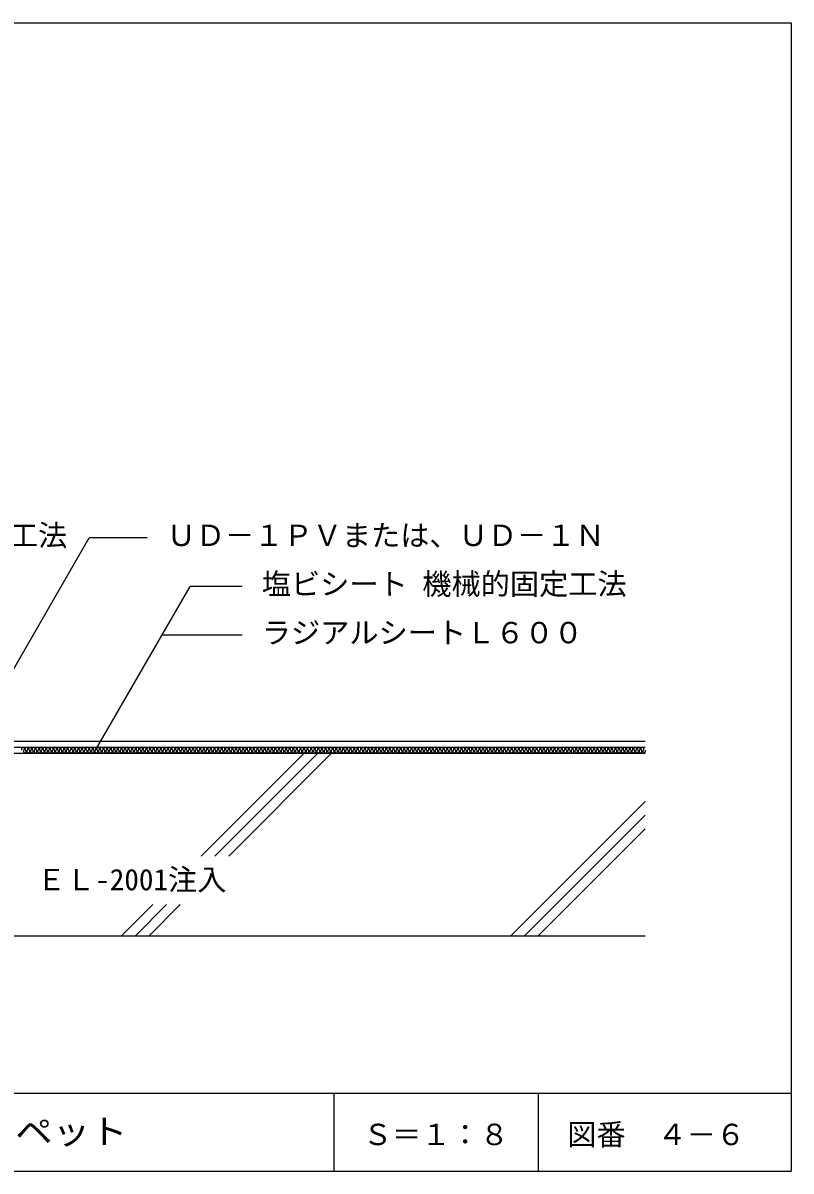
# Model space of a CAD drawing. Units: millimetres, scale not verified. Extents: x -615 to 665, y -971 to 997.
# Drawn here: x 34 to 665, y -971 to -27 of the extents above; entities that cross this region are included whole.
import ezdxf
from ezdxf.enums import TextEntityAlignment as Align

# ---------------------------------------------------------------- set-up
doc = ezdxf.new("R2010")
doc.units = ezdxf.units.MM
doc.header["$LTSCALE"] = 8
for name, color, linetype in [('4-2', 7, 'Continuous'), ('4-3', 3, 'Continuous'), ('4-4', 2, 'Continuous'), ('4-A', 7, 'Continuous'), ('4-D', 4, 'Continuous'), ('4-E', 4, 'Continuous'), ('F-2', 7, 'Continuous'), ('F-5', 6, 'Continuous'), ('F-7', 1, 'Continuous'), ('F-A', 7, 'Continuous')]:
    doc.layers.add(name, color=color, linetype=linetype)
doc.styles.add('HG丸ｺﾞｼｯｸM-PRO', font='')
doc.styles.add('ＭＳ ゴシック', font='')
doc.styles.get('HG丸ｺﾞｼｯｸM-PRO').set_extended_font_data('HG丸ｺﾞｼｯｸM-PRO')
doc.styles.get('ＭＳ ゴシック').set_extended_font_data('MS Gothic')

msp = doc.modelspace()

# ---------------------------------------------------------------- linework, layer by layer
at = {"layer": '4-2'}
for p, q in [((-308.536, -622.311), (545.295, -622.311)), ((-344.705, -627.311), (545.295, -627.311))]:
    msp.add_line(p, q, dxfattribs=at)
at = {"layer": '4-3'}
msp.add_line((-194.705, -777.311), (545.295, -777.311), dxfattribs=at)
at = {"layer": '4-4'}
msp.add_line((0.967, -617.311), (545.295, -617.311), dxfattribs=at)
at = {"layer": '4-A'}
for p, q in [((-9.134, -618.92), (88.271, -450.21)), ((135.902, -450.21), (88.271, -450.21)), ((93.431, -624.858), (171.17, -490.21)), ((214.074, -490.21), (171.17, -490.21)), ((214.074, -530.21), (148.075, -530.21))]:
    msp.add_line(p, q, dxfattribs=at)
at = {"layer": '4-D'}
for centre, start, end in [((33.705, -623.852), 307.52351, 232.47649), ((36.649, -623.852), 307.52351, 232.47649), ((39.593, -623.852), 307.52351, 232.47649), ((42.537, -623.852), 307.52351, 232.47649), ((45.481, -623.852), 307.52351, 232.47649), ((48.425, -623.852), 307.52351, 232.47649), ((51.369, -623.852), 307.52351, 232.47649), ((54.313, -623.852), 307.52351, 232.47649), ((57.257, -623.852), 307.52351, 232.47649), ((60.201, -623.852), 307.52351, 232.47649), ((63.144, -623.852), 307.52351, 232.47649), ((66.088, -623.852), 307.52351, 232.47649), ((69.032, -623.852), 307.52351, 232.47649), ((71.976, -623.852), 307.52351, 232.47649), ((74.92, -623.852), 307.52351, 232.47649), ((77.864, -623.852), 307.52351, 232.47649), ((80.808, -623.852), 307.52351, 232.47649), ((83.752, -623.852), 307.52351, 232.47649), ((86.696, -623.852), 307.52351, 232.47649), ((89.64, -623.852), 307.52351, 232.47649), ((92.584, -623.852), 307.52351, 232.47649), ((95.528, -623.852), 307.52351, 232.47649), ((98.472, -623.852), 307.52351, 232.47649), ((101.415, -623.852), 307.52351, 232.47649), ((104.359, -623.852), 307.52351, 232.47649), ((107.303, -623.852), 307.52351, 232.47649), ((110.247, -623.852), 307.52351, 232.47649), ((113.191, -623.852), 307.52351, 232.47649), ((116.135, -623.852), 307.52351, 232.47649), ((119.079, -623.852), 307.52351, 232.47649), ((122.023, -623.852), 307.52351, 232.47649), ((124.967, -623.852), 307.52351, 232.47649), ((127.911, -623.852), 307.52351, 232.47649), ((130.855, -623.852), 307.52351, 232.47649), ((133.799, -623.852), 307.52351, 232.47649), ((136.742, -623.852), 307.52351, 232.47649), ((139.686, -623.852), 307.52351, 232.47649), ((142.63, -623.852), 307.52351, 232.47649), ((145.574, -623.852), 307.52351, 232.47649), ((148.518, -623.852), 307.52351, 232.47649), ((151.462, -623.852), 307.52351, 232.47649), ((154.406, -623.852), 307.52351, 232.47649), ((157.35, -623.852), 307.52351, 232.47649), ((160.294, -623.852), 307.52351, 232.47649), ((163.238, -623.852), 307.52351, 232.47649), ((166.182, -623.852), 307.52351, 232.47649), ((169.126, -623.852), 307.52351, 232.47649), ((172.07, -623.852), 307.52351, 232.47649), ((175.013, -623.852), 307.52351, 232.47649), ((177.957, -623.852), 307.52351, 232.47649), ((180.901, -623.852), 307.52351, 232.47649), ((183.845, -623.852), 307.52351, 232.47649), ((186.789, -623.852), 307.52351, 232.47649), ((189.733, -623.852), 307.52351, 232.47649), ((192.677, -623.852), 307.52351, 232.47649), ((195.621, -623.852), 307.52351, 232.47649), ((198.565, -623.852), 307.52351, 232.47649), ((201.509, -623.852), 307.52351, 232.47649), ((204.453, -623.852), 307.52351, 232.47649), ((207.397, -623.852), 307.52351, 232.47649), ((210.34, -623.852), 307.52351, 232.47649), ((213.284, -623.852), 307.52351, 232.47649), ((216.228, -623.852), 307.52351, 232.47649), ((219.172, -623.852), 307.52351, 232.47649), ((222.116, -623.852), 307.52351, 232.47649), ((225.06, -623.852), 307.52351, 232.47649), ((228.004, -623.852), 307.52351, 232.47649), ((230.948, -623.852), 307.52351, 232.47649), ((233.892, -623.852), 307.52351, 232.47649), ((236.836, -623.852), 307.52351, 232.47649), ((239.78, -623.852), 307.52351, 232.47649), ((242.724, -623.852), 307.52351, 232.47649), ((245.668, -623.852), 307.52351, 232.47649), ((248.611, -623.852), 307.52351, 232.47649), ((251.555, -623.852), 307.52351, 232.47649), ((254.499, -623.852), 307.52351, 232.47649), ((257.443, -623.852), 307.52351, 232.47649), ((260.387, -623.852), 307.52351, 232.47649), ((263.331, -623.852), 307.52351, 232.47649), ((266.275, -623.852), 307.52351, 232.47649), ((269.219, -623.852), 307.52351, 232.47649), ((272.163, -623.852), 307.52351, 232.47649), ((275.107, -623.852), 307.52351, 232.47649), ((278.051, -623.852), 307.52351, 232.47649), ((280.995, -623.852), 307.52351, 232.47649), ((283.938, -623.852), 307.52351, 232.47649), ((286.882, -623.852), 307.52351, 232.47649), ((289.826, -623.852), 307.52351, 232.47649), ((292.77, -623.852), 307.52351, 232.47649), ((295.714, -623.852), 307.52351, 232.47649), ((298.658, -623.852), 307.52351, 232.47649), ((301.602, -623.852), 307.52351, 232.47649), ((304.546, -623.852), 307.52351, 232.47649), ((307.49, -623.852), 307.52351, 232.47649), ((310.434, -623.852), 307.52351, 232.47649), ((313.378, -623.852), 307.52351, 232.47649), ((316.322, -623.852), 307.52351, 232.47649), ((319.266, -623.852), 307.52351, 232.47649), ((322.209, -623.852), 307.52351, 232.47649), ((325.153, -623.852), 307.52351, 232.47649), ((328.097, -623.852), 307.52351, 232.47649), ((331.041, -623.852), 307.52351, 232.47649), ((333.985, -623.852), 307.52351, 232.47649), ((336.929, -623.852), 307.52351, 232.47649), ((339.873, -623.852), 307.52351, 232.47649), ((342.817, -623.852), 307.52351, 232.47649), ((345.761, -623.852), 307.52351, 232.47649), ((348.705, -623.852), 307.52351, 232.47649), ((351.649, -623.852), 307.52351, 232.47649), ((354.593, -623.852), 307.52351, 232.47649), ((357.536, -623.852), 307.52351, 232.47649), ((360.48, -623.852), 307.52351, 232.47649), ((363.424, -623.852), 307.52351, 232.47649), ((366.368, -623.852), 307.52351, 232.47649), ((369.312, -623.852), 307.52351, 232.47649), ((372.256, -623.852), 307.52351, 232.47649), ((375.2, -623.852), 307.52351, 232.47649), ((378.144, -623.852), 307.52351, 232.47649), ((381.088, -623.852), 307.52351, 232.47649), ((384.032, -623.852), 307.52351, 232.47649), ((386.976, -623.852), 307.52351, 232.47649), ((389.92, -623.852), 307.52351, 232.47649), ((392.864, -623.852), 307.52351, 232.47649), ((395.807, -623.852), 307.52351, 232.47649), ((398.751, -623.852), 307.52351, 232.47649), ((401.695, -623.852), 307.52351, 232.47649), ((404.639, -623.852), 307.52351, 232.47649), ((407.583, -623.852), 307.52351, 232.47649), ((410.527, -623.852), 307.52351, 232.47649), ((413.471, -623.852), 307.52351, 232.47649), ((416.415, -623.852), 307.52351, 232.47649), ((419.359, -623.852), 307.52351, 232.47649), ((422.303, -623.852), 307.52351, 232.47649), ((425.247, -623.852), 307.52351, 232.47649), ((428.191, -623.852), 307.52351, 232.47649), ((431.135, -623.852), 307.52351, 232.47649), ((434.078, -623.852), 307.52351, 232.47649), ((437.022, -623.852), 307.52351, 232.47649), ((439.966, -623.852), 307.52351, 232.47649), ((442.91, -623.852), 307.52351, 232.47649), ((445.854, -623.852), 307.52351, 232.47649), ((448.798, -623.852), 307.52351, 232.47649), ((451.742, -623.852), 307.52351, 232.47649), ((454.686, -623.852), 307.52351, 232.47649), ((457.63, -623.852), 307.52351, 232.47649), ((460.574, -623.852), 307.52351, 232.47649), ((463.518, -623.852), 307.52351, 232.47649), ((466.462, -623.852), 307.52351, 232.47649), ((469.405, -623.852), 307.52351, 232.47649), ((472.349, -623.852), 307.52351, 232.47649), ((475.293, -623.852), 307.52351, 232.47649), ((478.237, -623.852), 307.52351, 232.47649), ((481.181, -623.852), 307.52351, 232.47649), ((484.125, -623.852), 307.52351, 232.47649), ((487.069, -623.852), 307.52351, 232.47649), ((490.013, -623.852), 307.52351, 232.47649), ((492.957, -623.852), 307.52351, 232.47649), ((495.901, -623.852), 307.52351, 232.47649), ((498.845, -623.852), 307.52351, 232.47649), ((501.789, -623.852), 307.52351, 232.47649), ((504.733, -623.852), 307.52351, 232.47649), ((507.676, -623.852), 307.52351, 232.47649), ((510.62, -623.852), 307.52351, 232.47649), ((513.564, -623.852), 307.52351, 232.47649), ((516.508, -623.852), 307.52351, 232.47649), ((519.452, -623.852), 307.52351, 232.47649), ((522.396, -623.852), 307.52351, 232.47649), ((525.34, -623.852), 307.52351, 232.47649), ((528.284, -623.852), 307.52351, 232.47649), ((531.228, -623.852), 307.52351, 232.47649), ((534.172, -623.852), 307.52351, 232.47649), ((537.116, -623.852), 307.52351, 232.47649), ((540.06, -623.852), 307.52351, 232.47649), ((543.003, -623.852), 307.52351, 232.47649), ((35.177, -625.769), 127.52351, 52.47649), ((38.121, -625.769), 127.52351, 52.47649), ((41.065, -625.769), 127.52351, 52.47649), ((44.009, -625.769), 127.52351, 52.47649), ((46.953, -625.769), 127.52351, 52.47649), ((49.897, -625.769), 127.52351, 52.47649), ((52.841, -625.769), 127.52351, 52.47649), ((55.785, -625.769), 127.52351, 52.47649), ((58.729, -625.769), 127.52351, 52.47649), ((61.673, -625.769), 127.52351, 52.47649), ((64.616, -625.769), 127.52351, 52.47649), ((67.56, -625.769), 127.52351, 52.47649), ((70.504, -625.769), 127.52351, 52.47649), ((73.448, -625.769), 127.52351, 52.47649), ((76.392, -625.769), 127.52351, 52.47649), ((79.336, -625.769), 127.52351, 52.47649), ((82.28, -625.769), 127.52351, 52.47649), ((85.224, -625.769), 127.52351, 52.47649), ((88.168, -625.769), 127.52351, 52.47649), ((91.112, -625.769), 127.52351, 52.47649), ((94.056, -625.769), 127.52351, 52.47649), ((97, -625.769), 127.52351, 52.47649), ((99.943, -625.769), 127.52351, 52.47649), ((102.887, -625.769), 127.52351, 52.47649), ((105.831, -625.769), 127.52351, 52.47649), ((108.775, -625.769), 127.52351, 52.47649), ((111.719, -625.769), 127.52351, 52.47649), ((114.663, -625.769), 127.52351, 52.47649), ((117.607, -625.769), 127.52351, 52.47649), ((120.551, -625.769), 127.52351, 52.47649), ((123.495, -625.769), 127.52351, 52.47649), ((126.439, -625.769), 127.52351, 52.47649), ((129.383, -625.769), 127.52351, 52.47649), ((132.327, -625.769), 127.52351, 52.47649), ((135.271, -625.769), 127.52351, 52.47649), ((138.214, -625.769), 127.52351, 52.47649), ((141.158, -625.769), 127.52351, 52.47649), ((144.102, -625.769), 127.52351, 52.47649), ((147.046, -625.769), 127.52351, 52.47649), ((149.99, -625.769), 127.52351, 52.47649), ((152.934, -625.769), 127.52351, 52.47649), ((155.878, -625.769), 127.52351, 52.47649), ((158.822, -625.769), 127.52351, 52.47649), ((161.766, -625.769), 127.52351, 52.47649), ((164.71, -625.769), 127.52351, 52.47649), ((167.654, -625.769), 127.52351, 52.47649), ((170.598, -625.769), 127.52351, 52.47649), ((173.541, -625.769), 127.52351, 52.47649), ((176.485, -625.769), 127.52351, 52.47649), ((179.429, -625.769), 127.52351, 52.47649), ((182.373, -625.769), 127.52351, 52.47649), ((185.317, -625.769), 127.52351, 52.47649), ((188.261, -625.769), 127.52351, 52.47649), ((191.205, -625.769), 127.52351, 52.47649), ((194.149, -625.769), 127.52351, 52.47649), ((197.093, -625.769), 127.52351, 52.47649), ((200.037, -625.769), 127.52351, 52.47649), ((202.981, -625.769), 127.52351, 52.47649), ((205.925, -625.769), 127.52351, 52.47649), ((208.869, -625.769), 127.52351, 52.47649), ((211.812, -625.769), 127.52351, 52.47649), ((214.756, -625.769), 127.52351, 52.47649), ((217.7, -625.769), 127.52351, 52.47649), ((220.644, -625.769), 127.52351, 52.47649), ((223.588, -625.769), 127.52351, 52.47649), ((226.532, -625.769), 127.52351, 52.47649), ((229.476, -625.769), 127.52351, 52.47649), ((232.42, -625.769), 127.52351, 52.47649), ((235.364, -625.769), 127.52351, 52.47649), ((238.308, -625.769), 127.52351, 52.47649), ((241.252, -625.769), 127.52351, 52.47649), ((244.196, -625.769), 127.52351, 52.47649), ((247.139, -625.769), 127.52351, 52.47649), ((250.083, -625.769), 127.52351, 52.47649), ((253.027, -625.769), 127.52351, 52.47649), ((255.971, -625.769), 127.52351, 52.47649), ((258.915, -625.769), 127.52351, 52.47649), ((261.859, -625.769), 127.52351, 52.47649), ((264.803, -625.769), 127.52351, 52.47649), ((267.747, -625.769), 127.52351, 52.47649), ((270.691, -625.769), 127.52351, 52.47649), ((273.635, -625.769), 127.52351, 52.47649), ((276.579, -625.769), 127.52351, 52.47649), ((279.523, -625.769), 127.52351, 52.47649), ((282.467, -625.769), 127.52351, 52.47649), ((285.41, -625.769), 127.52351, 52.47649), ((288.354, -625.769), 127.52351, 52.47649), ((291.298, -625.769), 127.52351, 52.47649), ((294.242, -625.769), 127.52351, 52.47649), ((297.186, -625.769), 127.52351, 52.47649), ((300.13, -625.769), 127.52351, 52.47649), ((303.074, -625.769), 127.52351, 52.47649), ((306.018, -625.769), 127.52351, 52.47649), ((308.962, -625.769), 127.52351, 52.47649), ((311.906, -625.769), 127.52351, 52.47649), ((314.85, -625.769), 127.52351, 52.47649), ((317.794, -625.769), 127.52351, 52.47649), ((320.737, -625.769), 127.52351, 52.47649), ((323.681, -625.769), 127.52351, 52.47649), ((326.625, -625.769), 127.52351, 52.47649), ((329.569, -625.769), 127.52351, 52.47649), ((332.513, -625.769), 127.52351, 52.47649), ((335.457, -625.769), 127.52351, 52.47649), ((338.401, -625.769), 127.52351, 52.47649), ((341.345, -625.769), 127.52351, 52.47649), ((344.289, -625.769), 127.52351, 52.47649), ((347.233, -625.769), 127.52351, 52.47649), ((350.177, -625.769), 127.52351, 52.47649), ((353.121, -625.769), 127.52351, 52.47649), ((356.065, -625.769), 127.52351, 52.47649), ((359.008, -625.769), 127.52351, 52.47649), ((361.952, -625.769), 127.52351, 52.47649), ((364.896, -625.769), 127.52351, 52.47649), ((367.84, -625.769), 127.52351, 52.47649), ((370.784, -625.769), 127.52351, 52.47649), ((373.728, -625.769), 127.52351, 52.47649), ((376.672, -625.769), 127.52351, 52.47649), ((379.616, -625.769), 127.52351, 52.47649), ((382.56, -625.769), 127.52351, 52.47649), ((385.504, -625.769), 127.52351, 52.47649), ((388.448, -625.769), 127.52351, 52.47649), ((391.392, -625.769), 127.52351, 52.47649), ((394.335, -625.769), 127.52351, 52.47649), ((397.279, -625.769), 127.52351, 52.47649), ((400.223, -625.769), 127.52351, 52.47649), ((403.167, -625.769), 127.52351, 52.47649), ((406.111, -625.769), 127.52351, 52.47649), ((409.055, -625.769), 127.52351, 52.47649), ((411.999, -625.769), 127.52351, 52.47649), ((414.943, -625.769), 127.52351, 52.47649), ((417.887, -625.769), 127.52351, 52.47649), ((420.831, -625.769), 127.52351, 52.47649), ((423.775, -625.769), 127.52351, 52.47649), ((426.719, -625.769), 127.52351, 52.47649), ((429.663, -625.769), 127.52351, 52.47649), ((432.606, -625.769), 127.52351, 52.47649), ((435.55, -625.769), 127.52351, 52.47649), ((438.494, -625.769), 127.52351, 52.47649), ((441.438, -625.769), 127.52351, 52.47649), ((444.382, -625.769), 127.52351, 52.47649), ((447.326, -625.769), 127.52351, 52.47649), ((450.27, -625.769), 127.52351, 52.47649), ((453.214, -625.769), 127.52351, 52.47649), ((456.158, -625.769), 127.52351, 52.47649), ((459.102, -625.769), 127.52351, 52.47649), ((462.046, -625.769), 127.52351, 52.47649), ((464.99, -625.769), 127.52351, 52.47649), ((467.934, -625.769), 127.52351, 52.47649), ((470.877, -625.769), 127.52351, 52.47649), ((473.821, -625.769), 127.52351, 52.47649), ((476.765, -625.769), 127.52351, 52.47649), ((479.709, -625.769), 127.52351, 52.47649), ((482.653, -625.769), 127.52351, 52.47649), ((485.597, -625.769), 127.52351, 52.47649), ((488.541, -625.769), 127.52351, 52.47649), ((491.485, -625.769), 127.52351, 52.47649), ((494.429, -625.769), 127.52351, 52.47649), ((497.373, -625.769), 127.52351, 52.47649), ((500.317, -625.769), 127.52351, 52.47649), ((503.261, -625.769), 127.52351, 52.47649), ((506.204, -625.769), 127.52351, 52.47649), ((509.148, -625.769), 127.52351, 52.47649), ((512.092, -625.769), 127.52351, 52.47649), ((515.036, -625.769), 127.52351, 52.47649), ((517.98, -625.769), 127.52351, 52.47649), ((520.924, -625.769), 127.52351, 52.47649), ((523.868, -625.769), 127.52351, 52.47649), ((526.812, -625.769), 127.52351, 52.47649), ((529.756, -625.769), 127.52351, 52.47649), ((532.7, -625.769), 127.52351, 52.47649), ((535.644, -625.769), 127.52351, 52.47649), ((538.588, -625.769), 127.52351, 52.47649), ((541.532, -625.769), 127.52351, 52.47649), ((544.475, -625.769), 127.52351, 52.47649)]:
    msp.add_arc(centre, 1.208, start, end, dxfattribs=at)
at = {"layer": '4-E'}
for p, q in [((180.286, -711.883), (264.858, -627.311)), ((191.599, -711.883), (276.171, -627.311)), ((202.913, -711.883), (287.485, -627.311)), ((434.858, -777.311), (545.295, -666.873)), ((446.171, -777.311), (545.295, -678.187)), ((457.485, -777.311), (545.295, -689.501)), ((114.858, -777.311), (140.44, -751.728)), ((126.171, -777.311), (151.754, -751.728)), ((137.485, -777.311), (163.068, -751.728))]:
    msp.add_line(p, q, dxfattribs=at)
at = {"layer": 'F-2'}
for p, q in [((289.295, -906.834), (289.295, -970.834)), ((457.295, -906.834), (457.295, -970.834))]:
    msp.add_line(p, q, dxfattribs=at)
at = {"layer": 'F-5'}
msp.add_line((-614.705, -906.834), (665.295, -906.834), dxfattribs=at)
at = {"layer": 'F-7'}
for p, q in [((-614.705, -26.834), (665.295, -26.834)), ((665.295, -26.834), (665.295, -970.834)), ((-614.705, -970.834), (665.295, -970.834))]:
    msp.add_line(p, q, dxfattribs=at)

# ---------------------------------------------------------------- texts
at = {"layer": '4-A', "style": 'ＭＳ ゴシック'}
for s, p in [('塩ビシート 機械的固定工法', (-229.927, -462.21)), ('ＵＤ－１ＰＶまたは、ＵＤ－１Ｎ', (151.902, -462.21)), ('塩ビシート 機械的固定工法', (230.074, -502.21)), ('ラジアルシートＬ６００', (230.074, -542.21)), ('ＥＬ-2001注入', (45.106, -745.275))]:
    msp.add_text(s, height=17.6, dxfattribs=at).set_placement(p, align=Align.BOTTOM_LEFT)
at = {"layer": 'F-A', "style": 'HG丸ｺﾞｼｯｸM-PRO', "width": 1.1}
msp.add_text('部位：パラペット', height=20.53, dxfattribs=at).set_placement((-126.705, -954.834), align=Align.BOTTOM_LEFT)
at = {"layer": 'F-A', "style": 'HG丸ｺﾞｼｯｸM-PRO'}
for s, p in [('Ｓ＝１：８', (313.295, -954.834)), ('図番', (481.295, -954.834)), ('４－６', (555.564, -954.834))]:
    msp.add_text(s, height=17.6, dxfattribs=at).set_placement(p, align=Align.BOTTOM_LEFT)

doc.saveas('drawing.dxf')
